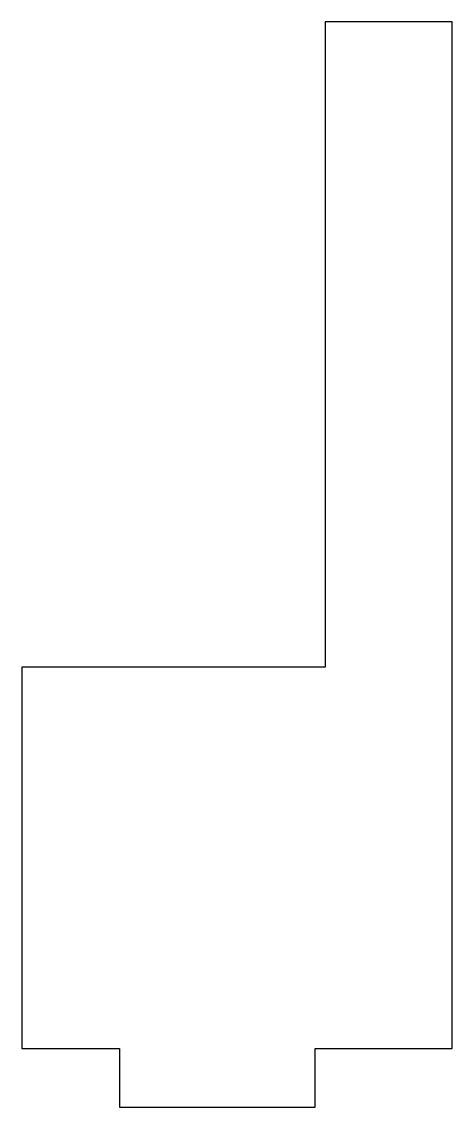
# Model space of a CAD drawing. Header units: millimetres. Extents: x 3 to 25, y 0 to 55.5.
import ezdxf

# ---------------------------------------------------------------- set-up
doc = ezdxf.new("R2010")
doc.units = ezdxf.units.MM

msp = doc.modelspace()

# ---------------------------------------------------------------- linework, layer by layer
msp.add_lwpolyline([(8, 3), (8, 0), (18, 0), (18, 3), (25, 3), (25, 55.5), (18.5, 55.5), (18.5, 22.5), (3, 22.5), (3, 3)], close=True)

doc.saveas('drawing.dxf')
